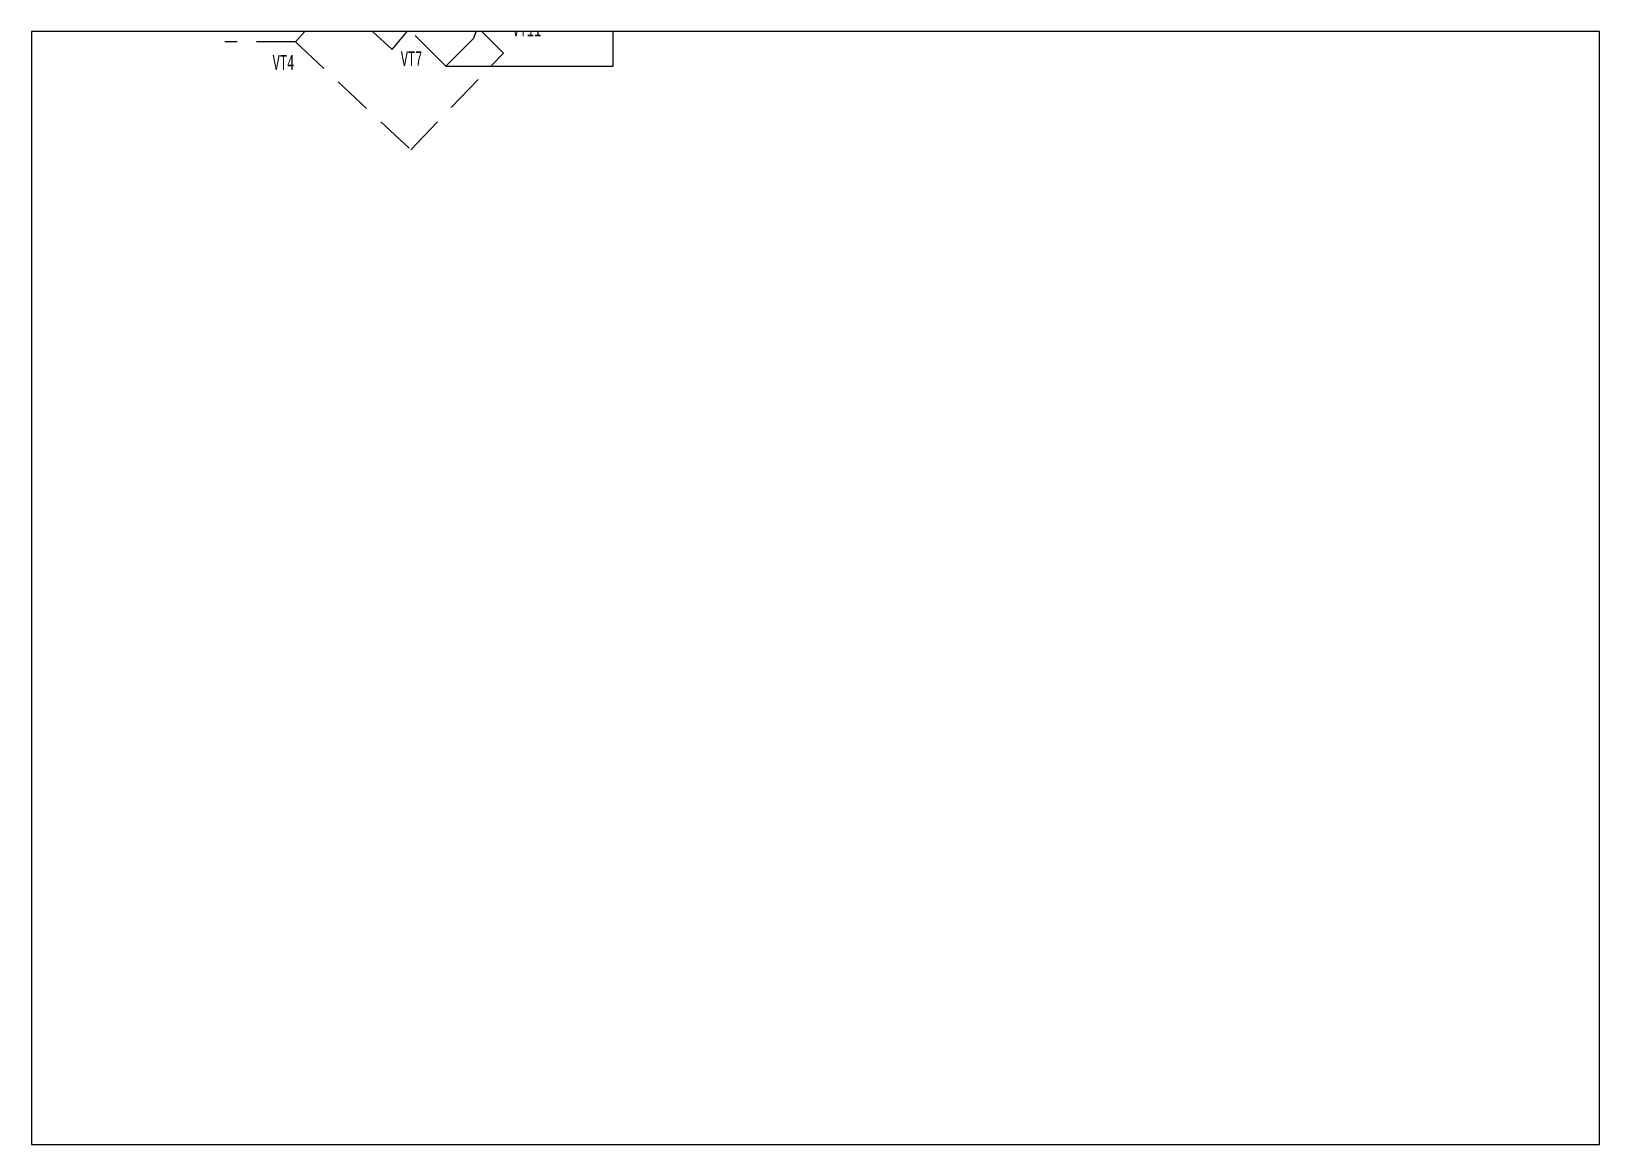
# Paper-space layout 'Лист_2' of a CAD drawing. Extents: x 2 to 255, y 2 to 181.
# The model-space entities are those that its viewports show. They can reach past a viewport. Long polylines and large blocks are cut down to what shows.
import ezdxf
from ezdxf.enums import TextEntityAlignment as Align

# ---------------------------------------------------------------- set-up
doc = ezdxf.new("R2010")
doc.units = 0
doc.header["$MEASUREMENT"] = 0
doc.linetypes.add('ШТРИХОВАЯ2', pattern=[0.375, 0.25, -0.125])
doc.layers.get('0').update_dxf_attribs({"color": 50, "linetype": 'CONTINUOUS'})
doc.layers.add('00', color=2, linetype='CONTINUOUS')
doc.layers.add('4', color=5, linetype='CONTINUOUS')
doc.styles.add('PE3', font='monotxt.shx', dxfattribs={"width": 0.56, "height": 4})

msp = doc.modelspace()

# ---------------------------------------------------------------- linework, layer by layer
at = {"layer": '00', "color": 0, "linetype": 'ШТРИХОВАЯ2', "ltscale": 15}
for p, q in [((519.5, 325.5), (494.5, 296.5)), ((495.5, 317.5), (520.5, 294.5)), ((520.5, 294.5), (525.5, 300.5)), ((550.5, 293.5), (543.5, 300.5)), ((494.5, 296.5), (475.5, 296.5)), ((494.5, 296.5), (525.5, 267.5)), ((525.5, 267.5), (550.5, 293.5))]:
    msp.add_line(p, q, dxfattribs=at)
at = {"layer": '00', "color": 0, "ltscale": 15}
for p, q in [((580, 290), (580, 305)), ((522.5, 302.5), (528.86, 300.38)), ((542.5, 297.5), (544.62, 303.86)), ((526.74, 298.26), (535, 290)), ((542.5, 297.5), (535, 290)), ((535, 290), (580, 290))]:
    msp.add_line(p, q, dxfattribs=at)

# ---------------------------------------------------------------- texts
at = {"layer": '4', "ltscale": 15, "style": 'PE3', "width": 0.56}
for s, p in [('VT11', (556.75, 298)), ('VT4', (491.25, 289)), ('VT7', (525.75, 290))]:
    msp.add_text(s, height=4, dxfattribs=at).set_placement(p, align=Align.CENTER)

psp = doc.layouts.new('Лист_2')

# ---------------------------------------------------------------- viewports
at = {"layer": '0', "ltscale": 15}
psp.add_viewport(center=(128.54, 91.53), size=(252.61, 179.353), view_center_point=(634.47, 149.5), view_height=299.7357, dxfattribs=at)

doc.saveas('drawing.dxf')
